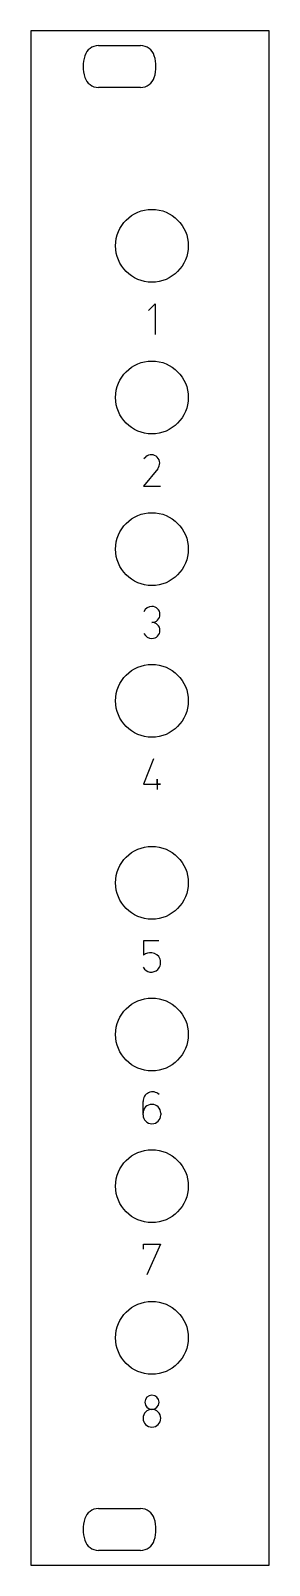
# Model space of a CAD drawing. Header units: inches. Extents: x 0 to 0.79, y 0 to 5.06.
import ezdxf

# ---------------------------------------------------------------- set-up
doc = ezdxf.new("R2010")
doc.units = ezdxf.units.IN
doc.header["$MEASUREMENT"] = 0
doc.layers.add('Contour', color=7, linetype='CONTINUOUS')
doc.layers.add('Engraving', color=7, linetype='CONTINUOUS')

msp = doc.modelspace()

# ---------------------------------------------------------------- linework, layer by layer
at = {"layer": 'Contour', "color": 7, "linetype": 'CONTINUOUS'}
for p, q in [((0.7874, 5.05906), (0, 5.05906)), ((0, 5.05906), (0, 5.05906)), ((0, 5.05906), (0, 0)), ((0.7874, 0), (0.7874, 5.05906)), ((0.7874, 5.05906), (0.7874, 5.05906)), ((0.22378, 5.00984), (0.36283, 5.00984)), ((0.36283, 4.87205), (0.22378, 4.87205)), ((0.22378, 0.18701), (0.36283, 0.18701)), ((0, 0), (0, 0)), ((0, 0), (0.7874, 0)), ((0.36283, 0.04921), (0.22378, 0.04921)), ((0.7874, 0), (0.7874, 0))]:
    msp.add_line(p, q, dxfattribs=at)
for centre in [(0.4, 4.35), (0.4, 3.85), (0.4, 3.35), (0.4, 2.85), (0.4, 2.25), (0.4, 1.75), (0.4, 1.25), (0.4, 0.75)]:
    msp.add_circle(centre, 0.12008, dxfattribs=at)
for centre, radius, start, end in [((0.22378, 4.9626), 0.04724, 450, 162.69723), ((0.36283, 4.9626), 0.04724, 377.30277, 90), ((0.29331, 4.94094), 0.12008, 162.69977, -162.69977), ((0.29331, 4.94094), 0.12008, 342.69977, 17.30023), ((0.22378, 4.91929), 0.04724, 197.30277, -90), ((0.36283, 4.91929), 0.04724, 270, -17.30277), ((0.29331, 0.11811), 0.12008, 162.69977, -162.69977), ((0.22378, 0.13976), 0.04724, 450, 162.69723), ((0.36283, 0.13976), 0.04724, 377.30277, 90), ((0.29331, 0.11811), 0.12008, 342.69977, 17.30023), ((0.22378, 0.09646), 0.04724, 197.30277, -90), ((0.36283, 0.09646), 0.04724, 270, -17.30277)]:
    msp.add_arc(centre, radius, start, end, dxfattribs=at)
at = {"layer": 'Engraving', "color": 7, "linetype": 'CONTINUOUS'}
for p, q in [((0.38882, 4.13634), (0.41122, 4.15878)), ((0.41122, 4.15878), (0.41122, 4.05787)), ((0.37307, 3.6487), (0.3798, 3.65429)), ((0.41906, 3.61504), (0.37197, 3.55787)), ((0.37197, 3.55787), (0.42803, 3.55787)), ((0.40559, 2.65878), (0.37197, 2.57469)), ((0.41681, 2.57469), (0.41681, 2.5915)), ((0.41681, 2.5915), (0.41681, 2.55787)), ((0.37197, 2.57469), (0.42803, 2.57469)), ((0.42803, 2.57469), (0.41681, 2.57469)), ((0.42287, 2.05878), (0.3724, 2.05878)), ((0.3724, 2.05878), (0.3724, 2.01169)), ((0.37087, 1.48476), (0.37087, 1.5285)), ((0.42917, 1.49039), (0.42917, 1.48476)), ((0.37197, 1.04197), (0.37197, 1.05878)), ((0.37197, 1.05878), (0.42803, 1.05878)), ((0.42803, 1.05878), (0.38319, 0.95787))]:
    msp.add_line(p, q, dxfattribs=at)
for centre, radius, start, end in [((0.39795, 3.63319), 0.02783, 319.30201, 130.69799), ((0.40051, 3.13157), 0.02945, 450.45958, 157.03264), ((0.40028, 3.13469), 0.02634, 270, 90), ((0.40028, 3.08201), 0.02634, 270, 90), ((0.40047, 3.08681), 0.03118, 209.73591, -90.36171), ((0.39587, 1.9813), 0.03839, 444.82153, 127.66888), ((0.39626, 1.98724), 0.03244, 315.73767, 84.56626), ((0.39787, 1.98583), 0.03028, 208.59856, -44.4734), ((0.40189, 1.52976), 0.03106, 45.82139, -177.67455), ((0.4, 1.49039), 0.02913, 360, 180), ((0.40004, 1.48476), 0.02913, 180, 0), ((0.4, 0.53748), 0.02354, 90, 270), ((0.4, 0.53748), 0.02354, -90, 90), ((0.4, 0.48476), 0.02913, 90, -90), ((0.4, 0.4848), 0.02913, 270, 90)]:
    msp.add_arc(centre, radius, start, end, dxfattribs=at)

doc.saveas('drawing.dxf')
